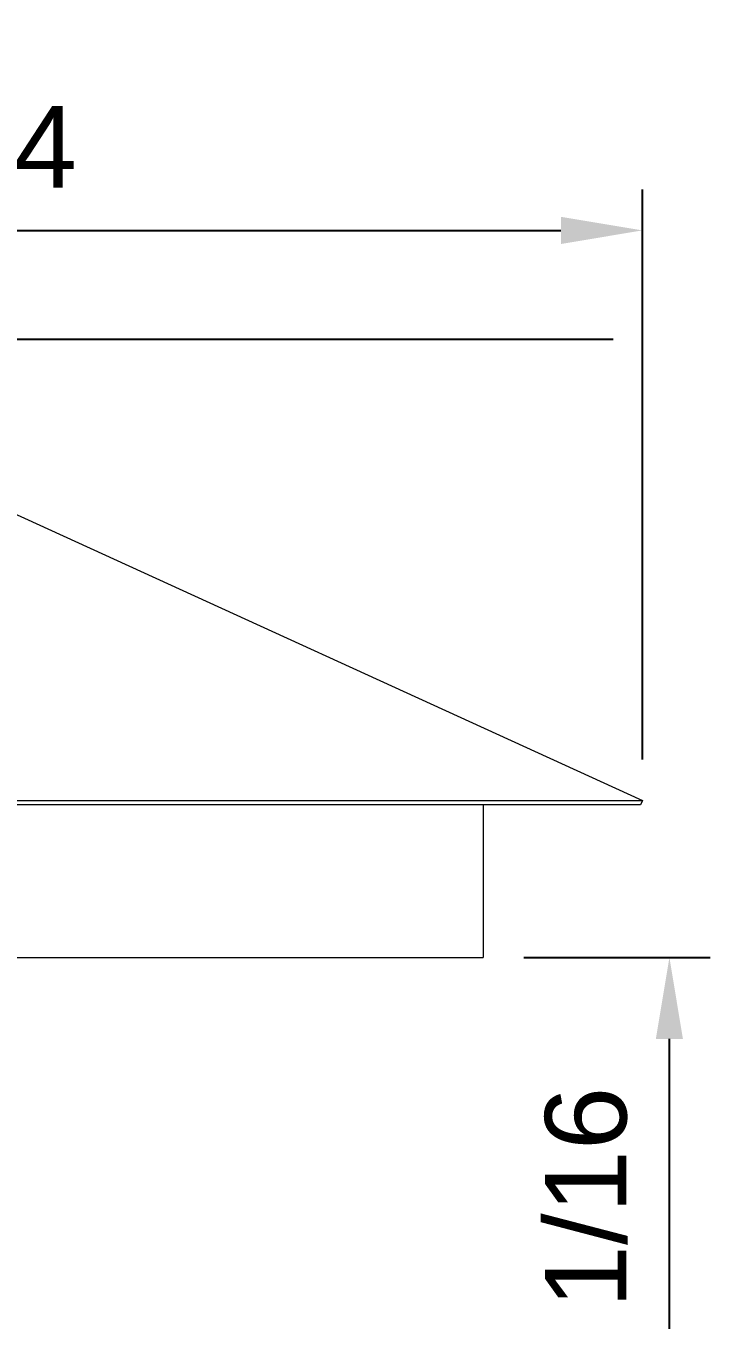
# Model space of a CAD drawing. Header units: inches. Extents: x -12 to 136, y -5 to 104.
# Drawn here: x 80.81 to 89.21, y 88 to 103.89 of the extents above; entities that cross this region are included whole.
import ezdxf

# ---------------------------------------------------------------- set-up
doc = ezdxf.new("R2010")
doc.units = ezdxf.units.IN
doc.layers.add('ZANO_R', color=7, linetype='Continuous', lineweight=0)
doc.layers.add('ZANO_W', color=1, linetype='Continuous', lineweight=0)
doc.styles.get("Standard").update_dxf_attribs({"font": 'ARIALUNI.TTF'})
doc.dimstyles.new('amerykanie', dxfattribs={"dimtxt": 50, "dimasz": 50, "dimexe": 0.5, "dimexo": 0.5, "dimgap": 1, "dimtad": 1, "dimdec": 0, "dimzin": 0, "dimlunit": 5, "dimtxsty": 'Standard', "dimcen": 0.09, "dimclrd": 1, "dimclre": 1, "dimclrt": 1, "dimazin": 0, "dimtfac": 1, "dimtdec": 0, "dimtmove": 0, "dimatfit": 3, "dimfxl": 1, "dimtzin": 0, "dimarcsym": 1})

# ---------------------------------------------------------------- blocks, each defined once
blk = doc.blocks.new('*D369')
at = {"layer": 'ZANO_W', "color": 1, "lineweight": -2}
for p, q in [((88.021, 100.038), (69.275, 100.038)), ((69.775, 86.449), (69.775, 99.038)), ((72.136, 85.449), (69.275, 85.449))]:
    blk.add_line(p, q, dxfattribs=at)
at = {"layer": 'ZANO_W', "color": 1}
for points in [[(69.941, 99.038), (69.608, 99.038), (69.775, 100.038)], [(69.608, 86.449), (69.941, 86.449), (69.775, 85.449)]]:
    blk.add_solid(points, dxfattribs=at)
at = {"layer": 'ZANO_W', "color": 1, "insert": (68.755, 92.744), "char_height": 1, "attachment_point": 5, "rotation": 90}
blk.add_mtext('14 9/16', dxfattribs=at)
blk = doc.blocks.new('*D372')
at = {"layer": 'ZANO_W', "color": 1, "lineweight": -2}
for p, q in [((70.616, 94.883), (70.616, 101.878)), ((88.382, 94.883), (88.382, 101.878)), ((71.616, 101.378), (87.382, 101.378))]:
    blk.add_line(p, q, dxfattribs=at)
at = {"layer": 'ZANO_W', "color": 1}
for points in [[(71.616, 101.544), (71.616, 101.211), (70.616, 101.378)], [(87.382, 101.211), (87.382, 101.544), (88.382, 101.378)]]:
    blk.add_solid(points, dxfattribs=at)
at = {"layer": 'ZANO_W', "color": 1, "insert": (79.499, 102.397), "char_height": 1, "attachment_point": 5}
blk.add_mtext('17 3/4', dxfattribs=at)
blk = doc.blocks.new('*D379')
at = {"layer": 'ZANO_W', "color": 1, "lineweight": -2}
for p, q in [((86.928, 92.454), (89.213, 92.454)), ((88.713, 86.398), (88.713, 91.454)), ((86.915, 85.398), (89.213, 85.398))]:
    blk.add_line(p, q, dxfattribs=at)
at = {"layer": 'ZANO_W', "color": 1}
for points in [[(88.879, 91.454), (88.546, 91.454), (88.713, 92.454)], [(88.546, 86.398), (88.879, 86.398), (88.713, 85.398)]]:
    blk.add_solid(points, dxfattribs=at)
at = {"layer": 'ZANO_W', "color": 1, "insert": (87.693, 88.926), "char_height": 1, "attachment_point": 5, "rotation": 90}
blk.add_mtext('7 1/16', dxfattribs=at)

msp = doc.modelspace()

# ---------------------------------------------------------------- linework, layer by layer
at = {"layer": 'ZANO_R'}
for p, q in [((79.75992, 98.3195), (88.38186, 94.38254)), ((79.51883, 94.3825), (88.38194, 94.3825)), ((88.38195, 94.38249), (88.35742, 94.32878)), ((88.35741, 94.32878), (79.51878, 94.32878)), ((86.42826, 94.32878), (86.42826, 92.45367)), ((79.51878, 92.45367), (86.4282, 92.45367))]:
    msp.add_line(p, q, dxfattribs=at)

# ---------------------------------------------------------------- dimensions: what is measured, and where the dimension line sits
at = {"layer": 'ZANO_W'}
dim = msp.add_linear_dim(base=(88.38186, 101.37753), p1=(70.61624, 94.3825), p2=(88.38186, 94.38254), dimstyle='amerykanie', override={"dimtxt": 1, "dimasz": 1, "dimgap": 0.5, "dimdec": 4, "dimaunit": 1, "dimadec": 1, "dimtdec": 4, "dimtmove": 1, "dimfrac": 2}, dxfattribs=at)
dim.commit()
dim.dimension.update_dxf_attribs({"geometry": '*D372', "text_midpoint": (79.49905, 102.39662)})
for base, p1, p2, picture, middle in [((69.77454, 100.03824), (72.63573, 85.44935), (88.52078, 100.03824), '*D369', (68.75544, 92.74379)), ((88.71256, 92.45367), (86.41523, 85.39807), (86.4282, 92.45367), '*D379', (87.69347, 88.92587))]:
    dim = msp.add_linear_dim(base=base, p1=p1, p2=p2, angle=90, dimstyle='amerykanie', override={"dimtxt": 1, "dimasz": 1, "dimgap": 0.5, "dimdec": 4, "dimaunit": 1, "dimadec": 1, "dimtdec": 4, "dimtmove": 1, "dimfrac": 2}, dxfattribs=at)
    dim.commit()
    dim.dimension.update_dxf_attribs({"geometry": picture, "text_midpoint": middle})

doc.saveas('drawing.dxf')
